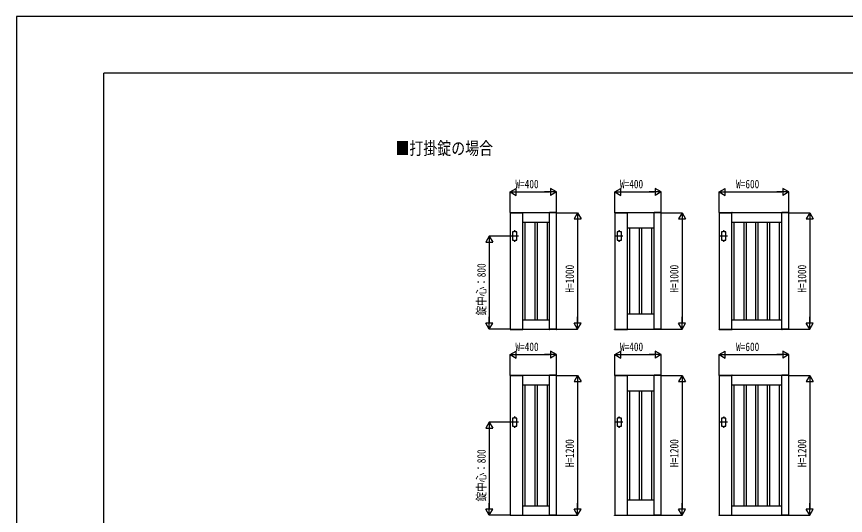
# Model space of a CAD drawing. Units: millimetres, scale not verified. Extents: x -10512 to 10512, y -7425 to 7425.
# Drawn here: x -10512 to -3376, y 3135 to 7425 of the extents above; entities that cross this region are included whole.
import ezdxf
from ezdxf.enums import TextEntityAlignment as Align

# ---------------------------------------------------------------- set-up
doc = ezdxf.new("R2010")
doc.units = ezdxf.units.MM
doc.header["$LTSCALE"] = 30
for name, color, linetype in [('0-0_0', 7, 'Continuous'), ('0-1_USER1', 3, 'Continuous'), ('0-2_YKK_11', 7, 'Continuous'), ('0-3_YKK_A1', 4, 'Continuous'), ('0-4_YKK_D', 6, 'Continuous'), ('0-5_YKK_ZWAK', 7, 'Continuous')]:
    doc.layers.add(name, color=color, linetype=linetype)
doc.styles.add('ＭＳ ゴシック', font='')
doc.styles.get('ＭＳ ゴシック').set_extended_font_data('MS Gothic')

msp = doc.modelspace()

# ---------------------------------------------------------------- linework, layer by layer
at = {"layer": '0-0_0'}
for p, q in [((-6152.45, 5657.5), (-5922.45, 5657.5)), ((-6132.45, 4817.5), (-6132.45, 5657.5)), ((-6047.45, 4817.5), (-6047.45, 5657.5)), ((-6027.45, 4817.5), (-6027.45, 5657.5)), ((-5942.45, 4817.5), (-5942.45, 5657.5)), ((-4352.45, 5657.5), (-3922.45, 5657.5)), ((-4332.45, 4817.5), (-4332.45, 5657.5)), ((-4247.45, 4817.5), (-4247.45, 5657.5)), ((-4227.45, 4817.5), (-4227.45, 5657.5)), ((-4147.45, 4817.5), (-4147.45, 5657.5)), ((-4127.45, 4817.5), (-4127.45, 5657.5)), ((-4047.45, 4817.5), (-4047.45, 5657.5)), ((-4027.45, 4817.5), (-4027.45, 5657.5)), ((-3942.45, 4817.5), (-3942.45, 5657.5)), ((-5252.45, 5607.5), (-5022.45, 5607.5)), ((-5232.45, 4867.5), (-5232.45, 5607.5)), ((-5147.45, 4867.5), (-5147.45, 5607.5)), ((-5127.45, 4867.5), (-5127.45, 5607.5)), ((-5042.45, 4867.5), (-5042.45, 5607.5)), ((-5252.45, 4867.5), (-5022.45, 4867.5)), ((-6152.45, 4817.5), (-5922.45, 4817.5)), ((-4352.45, 4817.5), (-3922.45, 4817.5)), ((-6152.45, 4257.5), (-5922.45, 4257.5)), ((-6132.45, 3217.5), (-6132.45, 4257.5)), ((-6047.45, 3217.5), (-6047.45, 4257.5)), ((-6027.45, 3217.5), (-6027.45, 4257.5)), ((-5942.45, 3217.5), (-5942.45, 4257.5)), ((-4352.45, 4257.5), (-3922.45, 4257.5)), ((-4332.45, 3217.5), (-4332.45, 4257.5)), ((-4247.45, 3217.5), (-4247.45, 4257.5)), ((-4227.45, 3217.5), (-4227.45, 4257.5)), ((-4147.45, 3217.5), (-4147.45, 4257.5)), ((-4127.45, 3217.5), (-4127.45, 4257.5)), ((-4047.45, 3217.5), (-4047.45, 4257.5)), ((-4027.45, 3217.5), (-4027.45, 4257.5)), ((-3942.45, 3217.5), (-3942.45, 4257.5)), ((-5252.45, 4207.5), (-5022.45, 4207.5)), ((-5232.45, 3267.5), (-5232.45, 4207.5)), ((-5147.45, 3267.5), (-5147.45, 4207.5)), ((-5127.45, 3267.5), (-5127.45, 4207.5)), ((-5042.45, 3267.5), (-5042.45, 4207.5)), ((-6152.45, 3217.5), (-5922.45, 3217.5)), ((-5252.45, 3267.5), (-5022.45, 3267.5)), ((-4352.45, 3217.5), (-3922.45, 3217.5))]:
    msp.add_line(p, q, dxfattribs=at)
at = {"layer": '0-2_YKK_11'}
for p, q in [((-6152.45, 4737.5), (-6152.45, 5737.5)), ((-5922.45, 4737.5), (-5922.45, 5737.5)), ((-5252.45, 4737.5), (-5252.45, 5737.5)), ((-5022.45, 4737.5), (-5022.45, 5737.5)), ((-4352.45, 4737.5), (-4352.45, 5737.5)), ((-3922.45, 4737.5), (-3922.45, 5737.5)), ((-6152.45, 3137.5), (-6152.45, 4337.5)), ((-5922.45, 3137.5), (-5922.45, 4337.5)), ((-5252.45, 3137.5), (-5252.45, 4337.5)), ((-5022.45, 3137.5), (-5022.45, 4337.5)), ((-4352.45, 3137.5), (-4352.45, 4337.5)), ((-3922.45, 3137.5), (-3922.45, 4337.5))]:
    msp.add_line(p, q, dxfattribs=at)
for points in [[(-6262.45, 5737.5), (-6262.45, 4737.5), (-5862.45, 4737.5), (-5862.45, 5737.5)], [(-5362.45, 5737.5), (-5362.45, 4737.5), (-4962.45, 4737.5), (-4962.45, 5737.5)], [(-4462.45, 5737.5), (-4462.45, 4737.5), (-3862.45, 4737.5), (-3862.45, 5737.5)], [(-6262.45, 4337.5), (-6262.45, 3137.5), (-5862.45, 3137.5), (-5862.45, 4337.5)], [(-5362.45, 4337.5), (-5362.45, 3137.5), (-4962.45, 3137.5), (-4962.45, 4337.5)], [(-4462.45, 4337.5), (-4462.45, 3137.5), (-3862.45, 3137.5), (-3862.45, 4337.5)]]:
    msp.add_lwpolyline(points, close=True, dxfattribs=at)
at = {"layer": '0-3_YKK_A1'}
for p, q in [((-6262.82, 5740.05), (-6262.95, 5737.5)), ((-6262.95, 5737.5), (-6151.95, 5737.5)), ((-6261.82, 5741), (-6153.08, 5741)), ((-6152.09, 5740.05), (-6151.95, 5737.5)), ((-5922.82, 5740.05), (-5922.95, 5737.5)), ((-5861.95, 5737.5), (-5922.95, 5737.5)), ((-5863.08, 5741), (-5921.82, 5741)), ((-5862.09, 5740.05), (-5861.95, 5737.5)), ((-5362.82, 5740.05), (-5362.95, 5737.5)), ((-5362.95, 5737.5), (-5251.95, 5737.5)), ((-5361.82, 5741), (-5253.08, 5741)), ((-5252.09, 5740.05), (-5251.95, 5737.5)), ((-5022.82, 5740.05), (-5022.95, 5737.5)), ((-4961.95, 5737.5), (-5022.95, 5737.5)), ((-4963.08, 5741), (-5021.82, 5741)), ((-4962.09, 5740.05), (-4961.95, 5737.5)), ((-4462.82, 5740.05), (-4462.95, 5737.5)), ((-4462.95, 5737.5), (-4351.95, 5737.5)), ((-4461.82, 5741), (-4353.08, 5741)), ((-4352.09, 5740.05), (-4351.95, 5737.5)), ((-3922.82, 5740.05), (-3922.95, 5737.5)), ((-3861.95, 5737.5), (-3922.95, 5737.5)), ((-3863.08, 5741), (-3921.82, 5741)), ((-3862.09, 5740.05), (-3861.95, 5737.5)), ((-6228.45, 5572.5), (-6228.45, 5577.5)), ((-6218.45, 5572.5), (-6218.45, 5577.5)), ((-5328.45, 5572.5), (-5328.45, 5577.5)), ((-5318.45, 5572.5), (-5318.45, 5577.5)), ((-4428.45, 5572.5), (-4428.45, 5577.5)), ((-4418.45, 5572.5), (-4418.45, 5577.5)), ((-6191.95, 5537.5), (-6254.95, 5537.5)), ((-6228.45, 5502.5), (-6228.45, 5497.5)), ((-6218.45, 5502.5), (-6218.45, 5497.5)), ((-5291.95, 5537.5), (-5354.95, 5537.5)), ((-5328.45, 5502.5), (-5328.45, 5497.5)), ((-5318.45, 5502.5), (-5318.45, 5497.5)), ((-4391.95, 5537.5), (-4454.95, 5537.5)), ((-4428.45, 5502.5), (-4428.45, 5497.5)), ((-4418.45, 5502.5), (-4418.45, 5497.5)), ((-6262.95, 4737.5), (-6151.95, 4737.5)), ((-6262.82, 4734.95), (-6262.95, 4737.5)), ((-6261.82, 4734), (-6153.08, 4734)), ((-6152.09, 4734.95), (-6151.95, 4737.5)), ((-5861.95, 4737.5), (-5922.95, 4737.5)), ((-5922.82, 4734.95), (-5922.95, 4737.5)), ((-5863.08, 4734), (-5921.82, 4734)), ((-5862.09, 4734.95), (-5861.95, 4737.5)), ((-5362.95, 4737.5), (-5251.95, 4737.5)), ((-5362.82, 4734.95), (-5362.95, 4737.5)), ((-5361.82, 4734), (-5253.08, 4734)), ((-5252.09, 4734.95), (-5251.95, 4737.5)), ((-4961.95, 4737.5), (-5022.95, 4737.5)), ((-5022.82, 4734.95), (-5022.95, 4737.5)), ((-4963.08, 4734), (-5021.82, 4734)), ((-4962.09, 4734.95), (-4961.95, 4737.5)), ((-4462.95, 4737.5), (-4351.95, 4737.5)), ((-4462.82, 4734.95), (-4462.95, 4737.5)), ((-4461.82, 4734), (-4353.08, 4734)), ((-4352.09, 4734.95), (-4351.95, 4737.5)), ((-3861.95, 4737.5), (-3922.95, 4737.5)), ((-3922.82, 4734.95), (-3922.95, 4737.5)), ((-3863.08, 4734), (-3921.82, 4734)), ((-3862.09, 4734.95), (-3861.95, 4737.5)), ((-6262.82, 4340.05), (-6262.95, 4337.5)), ((-6262.95, 4337.5), (-6151.95, 4337.5)), ((-6261.82, 4341), (-6153.08, 4341)), ((-6152.09, 4340.05), (-6151.95, 4337.5)), ((-5922.82, 4340.05), (-5922.95, 4337.5)), ((-5861.95, 4337.5), (-5922.95, 4337.5)), ((-5863.08, 4341), (-5921.82, 4341)), ((-5862.09, 4340.05), (-5861.95, 4337.5)), ((-5362.82, 4340.05), (-5362.95, 4337.5)), ((-5362.95, 4337.5), (-5251.95, 4337.5)), ((-5361.82, 4341), (-5253.08, 4341)), ((-5252.09, 4340.05), (-5251.95, 4337.5)), ((-5022.82, 4340.05), (-5022.95, 4337.5)), ((-4961.95, 4337.5), (-5022.95, 4337.5)), ((-4963.08, 4341), (-5021.82, 4341)), ((-4962.09, 4340.05), (-4961.95, 4337.5)), ((-4462.82, 4340.05), (-4462.95, 4337.5)), ((-4462.95, 4337.5), (-4351.95, 4337.5)), ((-4461.82, 4341), (-4353.08, 4341)), ((-4352.09, 4340.05), (-4351.95, 4337.5)), ((-3922.82, 4340.05), (-3922.95, 4337.5)), ((-3861.95, 4337.5), (-3922.95, 4337.5)), ((-3863.08, 4341), (-3921.82, 4341)), ((-3862.09, 4340.05), (-3861.95, 4337.5)), ((-6191.95, 3937.5), (-6254.95, 3937.5)), ((-6228.45, 3972.5), (-6228.45, 3977.5)), ((-6218.45, 3972.5), (-6218.45, 3977.5)), ((-5291.95, 3937.5), (-5354.95, 3937.5)), ((-5328.45, 3972.5), (-5328.45, 3977.5)), ((-5318.45, 3972.5), (-5318.45, 3977.5)), ((-4391.95, 3937.5), (-4454.95, 3937.5)), ((-4428.45, 3972.5), (-4428.45, 3977.5)), ((-4418.45, 3972.5), (-4418.45, 3977.5)), ((-6228.45, 3902.5), (-6228.45, 3897.5)), ((-6218.45, 3902.5), (-6218.45, 3897.5)), ((-5328.45, 3902.5), (-5328.45, 3897.5)), ((-5318.45, 3902.5), (-5318.45, 3897.5)), ((-4428.45, 3902.5), (-4428.45, 3897.5)), ((-4418.45, 3902.5), (-4418.45, 3897.5)), ((-6262.95, 3137.5), (-6151.95, 3137.5)), ((-6262.82, 3134.95), (-6262.95, 3137.5)), ((-6152.09, 3134.95), (-6151.95, 3137.5)), ((-5861.95, 3137.5), (-5922.95, 3137.5)), ((-5922.82, 3134.95), (-5922.95, 3137.5)), ((-5862.09, 3134.95), (-5861.95, 3137.5)), ((-5362.95, 3137.5), (-5251.95, 3137.5)), ((-5362.82, 3134.95), (-5362.95, 3137.5)), ((-5252.09, 3134.95), (-5251.95, 3137.5)), ((-4961.95, 3137.5), (-5022.95, 3137.5)), ((-5022.82, 3134.95), (-5022.95, 3137.5)), ((-4962.09, 3134.95), (-4961.95, 3137.5)), ((-4462.95, 3137.5), (-4351.95, 3137.5)), ((-4462.82, 3134.95), (-4462.95, 3137.5)), ((-4352.09, 3134.95), (-4351.95, 3137.5)), ((-3861.95, 3137.5), (-3922.95, 3137.5)), ((-3922.82, 3134.95), (-3922.95, 3137.5)), ((-3862.09, 3134.95), (-3861.95, 3137.5))]:
    msp.add_line(p, q, dxfattribs=at)
for points in [[(-6228.45, 5572.5), (-6242.45, 5572.5), (-6242.45, 5502.5), (-6228.45, 5502.5)], [(-6218.45, 5502.5), (-6204.45, 5502.5), (-6204.45, 5572.5), (-6218.45, 5572.5)], [(-5328.45, 5572.5), (-5342.45, 5572.5), (-5342.45, 5502.5), (-5328.45, 5502.5)], [(-5318.45, 5502.5), (-5304.45, 5502.5), (-5304.45, 5572.5), (-5318.45, 5572.5)], [(-4428.45, 5572.5), (-4442.45, 5572.5), (-4442.45, 5502.5), (-4428.45, 5502.5)], [(-4418.45, 5502.5), (-4404.45, 5502.5), (-4404.45, 5572.5), (-4418.45, 5572.5)], [(-6228.45, 3972.5), (-6242.45, 3972.5), (-6242.45, 3902.5), (-6228.45, 3902.5)], [(-6218.45, 3902.5), (-6204.45, 3902.5), (-6204.45, 3972.5), (-6218.45, 3972.5)], [(-5328.45, 3972.5), (-5342.45, 3972.5), (-5342.45, 3902.5), (-5328.45, 3902.5)], [(-5318.45, 3902.5), (-5304.45, 3902.5), (-5304.45, 3972.5), (-5318.45, 3972.5)], [(-4428.45, 3972.5), (-4442.45, 3972.5), (-4442.45, 3902.5), (-4428.45, 3902.5)], [(-4418.45, 3902.5), (-4404.45, 3902.5), (-4404.45, 3972.5), (-4418.45, 3972.5)]]:
    msp.add_lwpolyline(points, dxfattribs=at)
for centre, radius, start, end in [((-6261.82, 5740), 1, 90, 177), ((-6153.08, 5740), 1, 3, 90), ((-5921.82, 5740), 1, 90, 177), ((-5863.08, 5740), 1, 3, 90), ((-5361.82, 5740), 1, 90, 177), ((-5253.08, 5740), 1, 3, 90), ((-5021.82, 5740), 1, 90, 177), ((-4963.08, 5740), 1, 3, 90), ((-4461.82, 5740), 1, 90, 177), ((-4353.08, 5740), 1, 3, 90), ((-3921.82, 5740), 1, 90, 177), ((-3863.08, 5740), 1, 3, 90), ((-6223.45, 5577.5), 5, 0, 180), ((-5323.45, 5577.5), 5, 0, 180), ((-4423.45, 5577.5), 5, 0, 180), ((-6223.45, 5497.5), 5, 180, 0), ((-5323.45, 5497.5), 5, 180, 0), ((-4423.45, 5497.5), 5, 180, 0), ((-6261.82, 4735), 1, 183, 270), ((-6153.08, 4735), 1, 270, 357), ((-5921.82, 4735), 1, 183, 270), ((-5863.08, 4735), 1, 270, 357), ((-5361.82, 4735), 1, 183, 270), ((-5253.08, 4735), 1, 270, 357), ((-5021.82, 4735), 1, 183, 270), ((-4963.08, 4735), 1, 270, 357), ((-4461.82, 4735), 1, 183, 270), ((-4353.08, 4735), 1, 270, 357), ((-3921.82, 4735), 1, 183, 270), ((-3863.08, 4735), 1, 270, 357), ((-6261.82, 4340), 1, 90, 177), ((-6153.08, 4340), 1, 3, 90), ((-5921.82, 4340), 1, 90, 177), ((-5863.08, 4340), 1, 3, 90), ((-5361.82, 4340), 1, 90, 177), ((-5253.08, 4340), 1, 3, 90), ((-5021.82, 4340), 1, 90, 177), ((-4963.08, 4340), 1, 3, 90), ((-4461.82, 4340), 1, 90, 177), ((-4353.08, 4340), 1, 3, 90), ((-3921.82, 4340), 1, 90, 177), ((-3863.08, 4340), 1, 3, 90), ((-6223.45, 3977.5), 5, 0, 180), ((-5323.45, 3977.5), 5, 0, 180), ((-4423.45, 3977.5), 5, 0, 180), ((-6223.45, 3897.5), 5, 180, 0), ((-5323.45, 3897.5), 5, 180, 0), ((-4423.45, 3897.5), 5, 180, 0)]:
    msp.add_arc(centre, radius, start, end, dxfattribs=at)
at = {"layer": '0-4_YKK_D'}
for p, q in [((-6262.45, 5917.5), (-6210.49, 5947.5)), ((-6210.49, 5887.5), (-6210.49, 5947.5)), ((-5862.45, 5917.5), (-5914.41, 5947.5)), ((-5914.41, 5947.5), (-5914.41, 5887.5)), ((-5362.45, 5917.5), (-5310.49, 5947.5)), ((-5310.49, 5887.5), (-5310.49, 5947.5)), ((-4962.45, 5917.5), (-5014.41, 5947.5)), ((-5014.41, 5947.5), (-5014.41, 5887.5)), ((-4462.45, 5917.5), (-4410.49, 5947.5)), ((-4410.49, 5887.5), (-4410.49, 5947.5)), ((-3862.45, 5917.5), (-3914.41, 5947.5)), ((-3914.41, 5947.5), (-3914.41, 5887.5)), ((-6262.45, 5739.5), (-6262.45, 5918.5)), ((-6262.45, 5917.5), (-6210.49, 5887.5)), ((-6262.45, 5917.5), (-6158.53, 5917.5)), ((-6202.45, 5917.5), (-5922.45, 5917.5)), ((-5862.45, 5917.5), (-5966.38, 5917.5)), ((-5862.45, 5917.5), (-5914.41, 5887.5)), ((-5862.45, 5739.5), (-5862.45, 5918.5)), ((-5362.45, 5739.5), (-5362.45, 5918.5)), ((-5362.45, 5917.5), (-5310.49, 5887.5)), ((-5362.45, 5917.5), (-5258.53, 5917.5)), ((-5302.45, 5917.5), (-5022.45, 5917.5)), ((-4962.45, 5917.5), (-5066.38, 5917.5)), ((-4962.45, 5917.5), (-5014.41, 5887.5)), ((-4962.45, 5739.5), (-4962.45, 5918.5)), ((-4462.45, 5739.5), (-4462.45, 5918.5)), ((-4462.45, 5917.5), (-4410.49, 5887.5)), ((-4462.45, 5917.5), (-4358.53, 5917.5)), ((-4402.45, 5917.5), (-3922.45, 5917.5)), ((-3862.45, 5917.5), (-3966.38, 5917.5)), ((-3862.45, 5917.5), (-3914.41, 5887.5)), ((-3862.45, 5739.5), (-3862.45, 5918.5)), ((-5860.45, 5737.5), (-5681.45, 5737.5)), ((-5682.45, 5737.5), (-5712.45, 5685.54)), ((-5682.45, 5737.5), (-5652.45, 5685.54)), ((-5682.45, 5737.5), (-5682.45, 5633.58)), ((-4960.45, 5737.5), (-4781.45, 5737.5)), ((-4782.45, 5737.5), (-4812.45, 5685.54)), ((-4782.45, 5737.5), (-4752.45, 5685.54)), ((-4782.45, 5737.5), (-4782.45, 5633.58)), ((-3860.45, 5737.5), (-3681.45, 5737.5)), ((-3682.45, 5737.5), (-3712.45, 5685.54)), ((-3682.45, 5737.5), (-3652.45, 5685.54)), ((-3682.45, 5737.5), (-3682.45, 5633.58)), ((-5712.45, 5685.54), (-5652.45, 5685.54)), ((-5682.45, 5677.5), (-5682.45, 4797.5)), ((-4812.45, 5685.54), (-4752.45, 5685.54)), ((-4782.45, 5677.5), (-4782.45, 4797.5)), ((-3712.45, 5685.54), (-3652.45, 5685.54)), ((-3682.45, 5677.5), (-3682.45, 4797.5)), ((-6442.45, 5537.5), (-6472.45, 5485.54)), ((-6256.95, 5537.5), (-6443.45, 5537.5)), ((-6442.45, 5537.5), (-6412.45, 5485.54)), ((-6442.45, 5537.5), (-6442.45, 5433.58)), ((-6472.45, 5485.54), (-6412.45, 5485.54)), ((-6442.45, 5477.5), (-6442.45, 4797.5)), ((-6442.45, 4737.5), (-6472.45, 4789.46)), ((-6412.45, 4789.46), (-6472.45, 4789.46)), ((-6442.45, 4737.5), (-6442.45, 4841.42)), ((-6442.45, 4737.5), (-6412.45, 4789.46)), ((-5682.45, 4737.5), (-5712.45, 4789.46)), ((-5652.45, 4789.46), (-5712.45, 4789.46)), ((-5682.45, 4737.5), (-5682.45, 4841.42)), ((-5682.45, 4737.5), (-5652.45, 4789.46)), ((-4782.45, 4737.5), (-4812.45, 4789.46)), ((-4752.45, 4789.46), (-4812.45, 4789.46)), ((-4782.45, 4737.5), (-4782.45, 4841.42)), ((-4782.45, 4737.5), (-4752.45, 4789.46)), ((-3682.45, 4737.5), (-3712.45, 4789.46)), ((-3652.45, 4789.46), (-3712.45, 4789.46)), ((-3682.45, 4737.5), (-3682.45, 4841.42)), ((-3682.45, 4737.5), (-3652.45, 4789.46)), ((-6264.45, 4737.5), (-6443.45, 4737.5)), ((-5860.45, 4737.5), (-5681.45, 4737.5)), ((-4960.45, 4737.5), (-4781.45, 4737.5)), ((-3860.45, 4737.5), (-3681.45, 4737.5)), ((-6262.45, 4517.5), (-6210.49, 4547.5)), ((-6262.45, 4339.5), (-6262.45, 4518.5)), ((-6262.45, 4517.5), (-6210.49, 4487.5)), ((-6262.45, 4517.5), (-6158.53, 4517.5)), ((-6210.49, 4487.5), (-6210.49, 4547.5)), ((-6202.45, 4517.5), (-5922.45, 4517.5)), ((-5862.45, 4517.5), (-5966.38, 4517.5)), ((-5862.45, 4517.5), (-5914.41, 4547.5)), ((-5914.41, 4547.5), (-5914.41, 4487.5)), ((-5862.45, 4517.5), (-5914.41, 4487.5)), ((-5862.45, 4339.5), (-5862.45, 4518.5)), ((-5362.45, 4517.5), (-5310.49, 4547.5)), ((-5362.45, 4339.5), (-5362.45, 4518.5)), ((-5362.45, 4517.5), (-5310.49, 4487.5)), ((-5362.45, 4517.5), (-5258.53, 4517.5)), ((-5310.49, 4487.5), (-5310.49, 4547.5)), ((-5302.45, 4517.5), (-5022.45, 4517.5)), ((-4962.45, 4517.5), (-5066.38, 4517.5)), ((-4962.45, 4517.5), (-5014.41, 4547.5)), ((-5014.41, 4547.5), (-5014.41, 4487.5)), ((-4962.45, 4517.5), (-5014.41, 4487.5)), ((-4962.45, 4339.5), (-4962.45, 4518.5)), ((-4462.45, 4517.5), (-4410.49, 4547.5)), ((-4462.45, 4339.5), (-4462.45, 4518.5)), ((-4462.45, 4517.5), (-4410.49, 4487.5)), ((-4462.45, 4517.5), (-4358.53, 4517.5)), ((-4410.49, 4487.5), (-4410.49, 4547.5)), ((-4402.45, 4517.5), (-3922.45, 4517.5)), ((-3862.45, 4517.5), (-3966.38, 4517.5)), ((-3862.45, 4517.5), (-3914.41, 4547.5)), ((-3914.41, 4547.5), (-3914.41, 4487.5)), ((-3862.45, 4517.5), (-3914.41, 4487.5)), ((-3862.45, 4339.5), (-3862.45, 4518.5)), ((-5860.45, 4337.5), (-5681.45, 4337.5)), ((-5682.45, 4337.5), (-5712.45, 4285.54)), ((-5712.45, 4285.54), (-5652.45, 4285.54)), ((-5682.45, 4337.5), (-5652.45, 4285.54)), ((-5682.45, 4337.5), (-5682.45, 4233.58)), ((-4960.45, 4337.5), (-4781.45, 4337.5)), ((-4782.45, 4337.5), (-4812.45, 4285.54)), ((-4812.45, 4285.54), (-4752.45, 4285.54)), ((-4782.45, 4337.5), (-4752.45, 4285.54)), ((-4782.45, 4337.5), (-4782.45, 4233.58)), ((-3860.45, 4337.5), (-3681.45, 4337.5)), ((-3682.45, 4337.5), (-3712.45, 4285.54)), ((-3712.45, 4285.54), (-3652.45, 4285.54)), ((-3682.45, 4337.5), (-3652.45, 4285.54)), ((-3682.45, 4337.5), (-3682.45, 4233.58)), ((-5682.45, 4277.5), (-5682.45, 3197.5)), ((-4782.45, 4277.5), (-4782.45, 3197.5)), ((-3682.45, 4277.5), (-3682.45, 3197.5)), ((-6442.45, 3937.5), (-6472.45, 3885.54)), ((-6256.95, 3937.5), (-6443.45, 3937.5)), ((-6442.45, 3937.5), (-6412.45, 3885.54)), ((-6442.45, 3937.5), (-6442.45, 3833.58)), ((-6472.45, 3885.54), (-6412.45, 3885.54)), ((-6442.45, 3877.5), (-6442.45, 3197.5)), ((-6442.45, 3137.5), (-6442.45, 3241.42)), ((-5682.45, 3137.5), (-5682.45, 3241.42)), ((-4782.45, 3137.5), (-4782.45, 3241.42)), ((-3682.45, 3137.5), (-3682.45, 3241.42)), ((-6442.45, 3137.5), (-6472.45, 3189.46)), ((-6412.45, 3189.46), (-6472.45, 3189.46)), ((-6442.45, 3137.5), (-6412.45, 3189.46)), ((-5682.45, 3137.5), (-5712.45, 3189.46)), ((-5652.45, 3189.46), (-5712.45, 3189.46)), ((-5682.45, 3137.5), (-5652.45, 3189.46)), ((-4782.45, 3137.5), (-4812.45, 3189.46)), ((-4752.45, 3189.46), (-4812.45, 3189.46)), ((-4782.45, 3137.5), (-4752.45, 3189.46)), ((-3682.45, 3137.5), (-3712.45, 3189.46)), ((-3652.45, 3189.46), (-3712.45, 3189.46)), ((-3682.45, 3137.5), (-3652.45, 3189.46)), ((-6264.45, 3137.5), (-6443.45, 3137.5)), ((-5860.45, 3137.5), (-5681.45, 3137.5)), ((-4960.45, 3137.5), (-4781.45, 3137.5)), ((-3860.45, 3137.5), (-3681.45, 3137.5))]:
    msp.add_line(p, q, dxfattribs=at)
at = {"layer": '0-5_YKK_ZWAK'}
for p in [(9737.55, 6937.5), (-9762.45, -6312.5)]:
    msp.add_line(p, (-9762.45, 6937.5), dxfattribs=at)
msp.add_lwpolyline([(-10512.5, -7425), (10512.5, -7425), (10512.5, 7425), (-10512.5, 7425)], close=True, dxfattribs=at)

# ---------------------------------------------------------------- texts
at = {"layer": '0-1_USER1', "style": 'ＭＳ ゴシック', "width": 0.8}
msp.add_text('■打掛錠の場合', height=110, dxfattribs=at).set_placement((-7250.18, 6204.17), align=Align.BOTTOM_LEFT)
at = {"layer": '0-4_YKK_D', "style": 'ＭＳ ゴシック', "width": 0.8}
for s, p in [('W=400', (-6217.12, 5926.5)), ('W=400', (-5317.12, 5926.5)), ('W=600', (-4317.12, 5926.5)), ('W=400', (-6217.12, 4526.5)), ('W=400', (-5317.12, 4526.5)), ('W=600', (-4317.12, 4526.5))]:
    msp.add_text(s, height=73.31, dxfattribs=at).set_placement(p, align=Align.BOTTOM_LEFT)
for s, p in [('錠中心：800', (-6451.45, 4854.83)), ('H=1000', (-5691.45, 5050.83)), ('H=1000', (-4791.45, 5050.83)), ('H=1000', (-3691.45, 5050.83)), ('H=1200', (-5691.45, 3550.83)), ('H=1200', (-4791.45, 3550.83)), ('H=1200', (-3691.45, 3550.83)), ('錠中心：800', (-6451.45, 3254.83))]:
    msp.add_text(s, height=73.31, rotation=90, dxfattribs=at).set_placement(p, align=Align.BOTTOM_LEFT)

doc.saveas('drawing.dxf')
